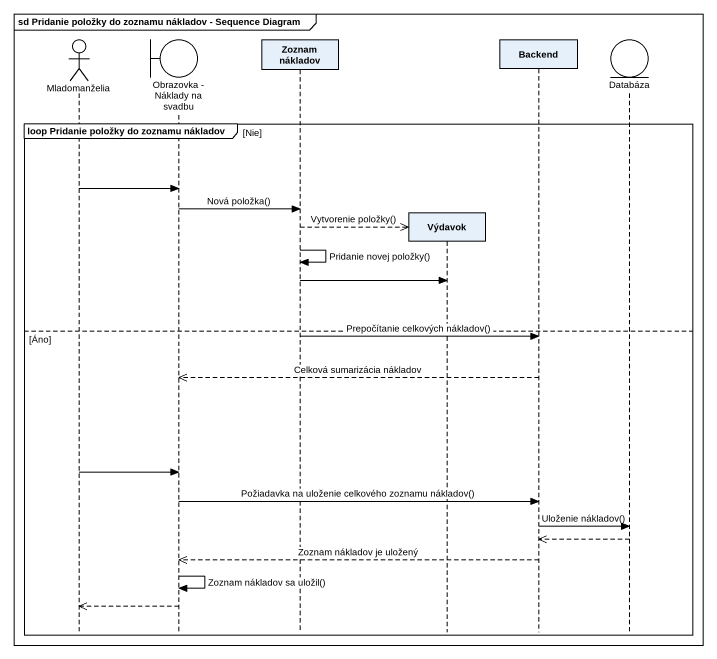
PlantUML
@startuml
mainframe sd Pridanie položky do zoznamu nákladov - Sequence Diagram
hide footbox
actor Mladomanželia
boundary "Obrazovka - Náklady na svadbu" as Obrazovka_Náklady_na_svadbu
participant "Zoznam nákladov" as Zoznam_nákladov
participant Výdavok
participant Backend
entity Databáza

group loop Pridanie položky do zoznamu nákladov [Nie]
  Mladomanželia -> Obrazovka_Náklady_na_svadbu
  Obrazovka_Náklady_na_svadbu -> Zoznam_nákladov : Nová položka()
  Zoznam_nákladov -->> Výdavok ** : Vytvorenie položky()
  Zoznam_nákladov -> Zoznam_nákladov : Pridanie novej položky()
  Zoznam_nákladov -> Výdavok
else Áno
  Zoznam_nákladov -> Backend : Prepočítanie celkových nákladov()
  Backend -->> Obrazovka_Náklady_na_svadbu : Celková sumarizácia nákladov
  Mladomanželia -> Obrazovka_Náklady_na_svadbu
  Obrazovka_Náklady_na_svadbu -> Backend : Požiadavka na uloženie celkového zoznamu nákladov()
  Backend -> Databáza : Uloženie nákladov()
  Databáza -->> Backend
  Backend -->> Obrazovka_Náklady_na_svadbu : Zoznam nákladov je uložený
  Obrazovka_Náklady_na_svadbu -> Obrazovka_Náklady_na_svadbu : Zoznam nákladov sa uložil()
  Obrazovka_Náklady_na_svadbu -->> Mladomanželia
end
@enduml
